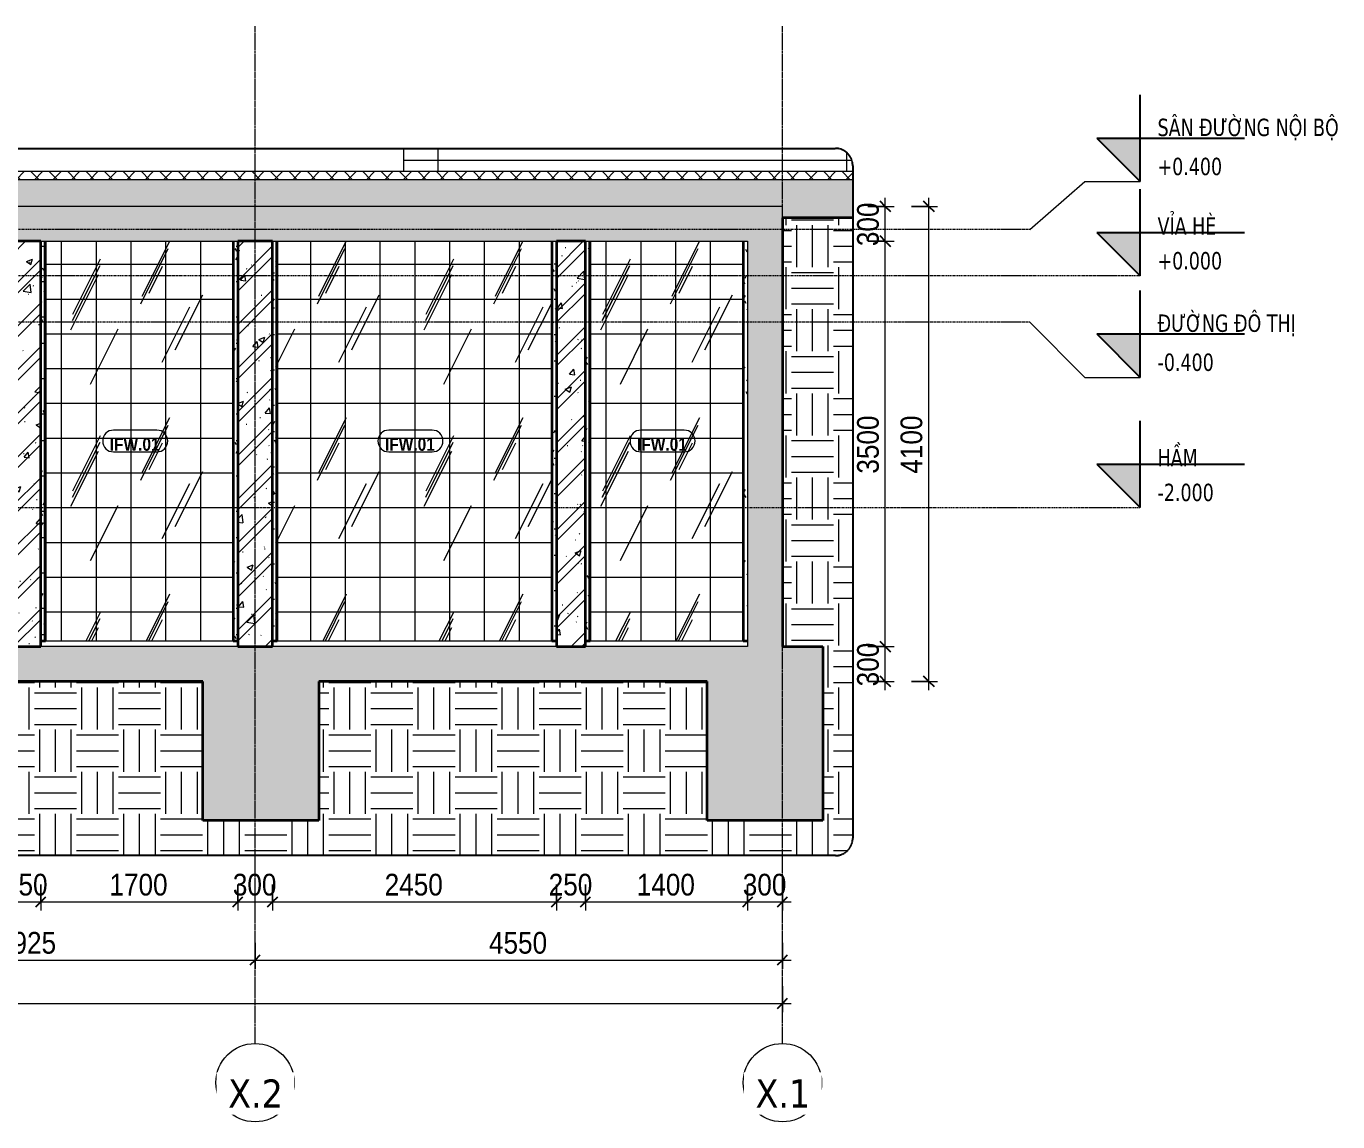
# Model space of a CAD drawing. Header units: millimetres. Extents: x 83532 to 228915, y -7302 to 22802.
# Drawn here: x 142805 to 154122, y -7302 to 2155 of the extents above; entities that cross this region are included whole.
import ezdxf

# ---------------------------------------------------------------- set-up
doc = ezdxf.new("R2010")
doc.units = ezdxf.units.MM
for name, pattern in [('Centre', [31.75, 6.35, -4.7625, 15.875, -4.7625]), ('Grid Line', [22.225, 12.7, -3.175, 3.175, -3.175]), ('Hidden', [7.14375, 4.7625, -2.38125])]:
    doc.linetypes.add(name, pattern=pattern)
for name, color, linetype, lineweight in [('A-ANNO-DIMS', 211, 'Continuous', 9), ('A-ANNO-DIMS-75', 211, 'Continuous', 9), ('A-DETL-GENF', 92, 'Continuous', 18), ('A-DETL-GENF-1', 9, 'Continuous', 18), ('A-DETL-GENF-3', 92, 'Hidden', 25), ('A-DETL-MEDM', 33, 'Continuous', 35), ('A-DETL-THIN', 151, 'Continuous', 18), ('A-FLOR', 192, 'Continuous', 18), ('A-FLOR-FNSH-2', 7, 'Continuous', 18), ('A-FLOR-LEVL', 51, 'Continuous', 9), ('A-FLOR-LEVL-1', 51, 'Continuous', 25), ('A-FLOR-LEVL-2', 51, 'Centre', 9), ('A-FLOR-MCUT', 51, 'Continuous', 18), ('A-FLOR-PATT-1', 8, 'Continuous', 18), ('A-WALL', 113, 'Continuous', 18), ('A-WALL-1', 250, 'Continuous', 35), ('A-WALL-IDEN', 211, 'Continuous', 9), ('A-WALL-PATT-1', 111, 'Continuous', 18), ('A-WALL-PATT-2', 254, 'Continuous', 18), ('I-WALL', 2, 'Continuous', 18), ('S-COLS', 52, 'Continuous', 18), ('S-GRID-1', 1, 'Grid Line', 9), ('S-GRID-IDEN', 1, 'Continuous', 9)]:
    doc.layers.add(name, color=color, linetype=linetype, lineweight=lineweight)
doc.styles.add('Arial_B', font='arialbd.ttf', dxfattribs={"width": 0.85, "height": 112.5})
doc.styles.add('Tahoma_B', font='tahomabd.ttf', dxfattribs={"height": 243.75})
doc.styles.add('Tahoma_B_1', font='tahomabd.ttf', dxfattribs={"width": 0.85, "height": 150})
doc.styles.add('UTM Avo', font='', dxfattribs={"width": 0.9, "height": 187.5})
doc.styles.get('UTM Avo').set_extended_font_data('UTM Avo')
doc.dimstyles.new('1_Dim_chi_tiet_2_5', dxfattribs={"dimscale": 304.8, "dimtxt": 187.368928, "dimasz": 0.295276, "dimexe": 0.246063, "dimexo": 0.0625, "dimgap": 0.024606, "dimtad": 1, "dimdec": 0, "dimrnd": 5, "dimzin": 0, "dimdsep": 46, "dimtxsty": 'UTM Avo', "dimblk1": 'OBLIQUE', "dimblk2": 'OBLIQUE', "dimsah": 1, "dimcen": 0.09, "dimdle": 0.246063, "dimazin": 0, "dimtfac": 1, "dimtdec": 4, "dimtix": 1, "dimtmove": 0, "dimatfit": 3, "dimfxl": 0.492126, "dimfxlon": 1, "dimtvp": 1, "dimtolj": 1, "dimtzin": 0, "dimarcsym": 2})
pattern_1 = [(0, (138520.85, 15725), (304.8, 76.2), [25.146, -203.454, 25.146, -203.454, -1219.2]), (0, (138520.85, 15725), (304.8, 76.2), [-457.2, 25.146, -432.054, 25.146, -203.454, -533.4]), (0, (138520.85, 15725), (304.8, 76.2), [-1143, 25.146, -127.254, 25.146, -355.854]), (120, (138635.15, 15763.1), (-218.39114, 225.86454), [25.146, -203.454, 25.146, -203.454, -1219.2]), (120, (138635.15, 15763.1), (-218.39114, 225.86454), [-457.2, 25.146, -432.054, 25.146, -203.454, -533.4]), (120, (138635.15, 15763.1), (-218.39114, 225.86454), [-1143, 25.146, -127.254, 25.146, -355.854]), (240, (138673.25, 15915.5), (-86.40886, -302.06454), [25.146, -203.454, 25.146, -203.454, -1219.2]), (240, (138673.25, 15915.5), (-86.40886, -302.06454), [-457.2, 25.146, -432.054, 25.146, -203.454, -533.4]), (240, (138673.25, 15915.5), (-86.40886, -302.06454), [-1143, 25.146, -127.254, 25.146, -355.854])]
pattern_2 = [(63.435, (140311.1, 15829.33), (-0.001, 1524), [532.46, -2875.3]), (63.435, (138787.1, 15829.33), (-0.001, 1524), [532.46, -2875.3]), (63.435, (141040.66, 16123.8), (-0.001, 1524), [532.46, -2875.3]), (63.435, (139516.66, 16123.8), (-0.001, 1524), [532.46, -2875.3]), (63.435, (140930.24, 16019.83), (-0.001, 1524), [532.46, -2875.3]), (63.435, (139406.24, 16019.83), (-0.001, 1524), [532.46, -2875.3]), (63.435, (140817.7, 16615.1), (-0.001, 1524), [258.8, -3148.965]), (63.435, (139293.7, 16615.1), (-0.001, 1524.001), [258.8, -3148.965]), (63.435, (140744.1, 16522.95), (-0.001, 1524), [532.46, -2875.3]), (63.435, (139220.1, 16522.95), (-0.001, 1524.001), [532.46, -2875.3]), (63.435, (140757.06, 16589.1), (-0.001, 1524), [532.46, -2875.3]), (63.435, (139233.06, 16589.1), (-0.001, 1524.001), [532.46, -2875.3]), (63.435, (140142.2, 16298.94), (-0.001, 1524), [532.46, -2875.3]), (63.435, (138618.2, 16298.94), (-0.001, 1524.001), [532.46, -2875.3]), (63.435, (140155.2, 16376.9), (-0.001, 1524), [532.46, -2875.3]), (63.435, (138631.2, 16376.9), (-0.001, 1524.001), [532.46, -2875.3]), (63.435, (140158.7, 16433.1), (-0.001, 1524), [532.46, -2875.3]), (63.435, (138634.7, 16433.1), (-0.001, 1524.001), [532.46, -2875.3])]
pattern_3 = [(50, (138520.85, 15725), (546.553, -47.817), [57.15, -628.65]), (355, (138520.85, 15725), (-105.728, 573.17), [45.72, -502.92]), (100.451, (138566.4, 15721), (440.828, 525.35), [48.57, -534.27]), (46.184, (138520.85, 15877.4), (813.237, -126.128), [85.725, -942.975]), (96.636, (138588.6, 15866.9), (712.207, 742.283), [72.855, -801.405]), (351.184, (138520.85, 15877.4), (712.215, 742.276), [68.58, -754.38]), (21, (138597.05, 15839.3), (454.843, -306.796), [57.15, -628.65]), (326, (138597.05, 15839.3), (185.406, 552.564), [45.72, -502.92]), (71.451, (138634.95, 15813.73), (640.251, 245.764), [48.57, -534.27]), (37.5, (138520.85, 15725), (9.2664, 253.665), [5.029, -491.795, 5.029, -505.511, -504.825]), (37.5, (138520.85, 15725), (9.2664, 253.665), [-1007.364, 5.029, -499.796]), (7.5, (138520.85, 15725), (200.4594, 300.5414), [5.029, -286.055, 5.029, -480.365, -192.405]), (7.5, (138520.85, 15725), (200.4594, 300.5414), [-776.478, 5.029, -187.376]), (327.5, (138350.92, 15725), (406.7728, -17.1864), [5.029, -185.471, 5.029, -589.331, -788.67]), (327.5, (138350.92, 15725), (406.7728, -17.1864), [-784.86, 5.029, -783.641]), (317.5, (138274.72, 15725), (444.388, 76.2803), [5.029, -242.621, 5.029, -389.687, -560.07]), (317.5, (138274.72, 15725), (444.388, 76.2803), [-642.366, 5.029, -555.041]), (45, (138520.85, 15725), (-188.5854, 188.5854), []), (45, (138520.85, 16010.75), (-188.5854, 188.5854), [])]

# ---------------------------------------------------------------- blocks, each defined once
blk = doc.blocks.new('BORDER VIEW - BORDER VIEW-3424455-TKCS_BỂ XLNT - MẶT CẮT 1')
at = {"layer": 'A-DETL-GENF-3'}
for p, q in [((-101583, 1101), (-85726, 1101)), ((-101733, -4854), (-101733, 951)), ((-85576, 951), (-85576, -4854)), ((-85726, -5004), (-101583, -5004))]:
    blk.add_line(p, q, dxfattribs=at)
for centre, start, end in [((-101583, 951), 90, 180), ((-85726, 951), 0, 90), ((-101583, -4854), 180, 270), ((-85726, -4854), 270, 0)]:
    blk.add_arc(centre, 150, start, end, dxfattribs=at)
blk = doc.blocks.new('Level - CAO ĐỘ LEVEL-350587-TKCS_BỂ XLNT - MẶT CẮT 1')
at = {"layer": 'A-FLOR-LEVL'}
blk.add_hatch(color=256, dxfattribs=at).paths.add_polyline_path([(-83096, 1189), (-83096, 814), (-83471, 1189)])
at = {"layer": 'A-FLOR-LEVL-1'}
for p, q in [((-83096, 814), (-83096, 1564)), ((-83471, 1189), (-83096, 814)), ((-83471, 1189), (-82196, 1189))]:
    blk.add_line(p, q, dxfattribs=at)
blk = doc.blocks.new('Grid - M_Grid Head - Circle-353313-TKCS_BỂ XLNT - MẶT CẮT 1')
at = {"layer": 'S-GRID-IDEN'}
blk.add_circle((-86183, -6964), 338, dxfattribs=at)
blk = doc.blocks.new('DIMBLOCK67-TKCS_BỂ XLNT - MẶT CẮT 1')
at = {"layer": 'A-ANNO-DIMS-75'}
for p, q in [((142680, -5254), (142680, -5479)), ((142680, -5404), (142680, -5254)), ((142930, -5254), (142930, -5479)), ((142930, -5404), (142930, -5254)), ((142680, -5404), (142930, -5404))]:
    blk.add_line(p, q, dxfattribs=at)
at = {"layer": 'A-ANNO-DIMS-75', "lineweight": 25}
for p, q in [((142680, -5404), (142635, -5449)), ((142680, -5404), (142725, -5359)), ((142930, -5404), (142885, -5449)), ((142930, -5404), (142975, -5359))]:
    blk.add_line(p, q, dxfattribs=at)
at = {"layer": 'A-ANNO-DIMS-75', "color": 0, "insert": (142613, -5161), "char_height": 187.5, "width": 462.18, "attachment_point": 1, "line_spacing_factor": 1.110334, "style": 'UTM Avo'}
blk.add_mtext('250', dxfattribs=at)
blk = doc.blocks.new('_Oblique')
at = {"color": 0, "linetype": 'ByBlock', "lineweight": -2}
blk.add_line((-0.5, -0.5), (0.5, 0.5), dxfattribs=at)
blk = doc.blocks.new('DIMBLOCK68-TKCS_BỂ XLNT - MẶT CẮT 1')
at = {"layer": 'A-ANNO-DIMS-75'}
for p, q in [((142930, -5254), (142930, -5479)), ((142930, -5404), (142930, -5254)), ((144630, -5254), (144630, -5479)), ((144630, -5404), (144630, -5254)), ((142930, -5404), (144630, -5404))]:
    blk.add_line(p, q, dxfattribs=at)
at = {"layer": 'A-ANNO-DIMS-75', "lineweight": 25}
for p, q in [((142930, -5404), (142885, -5449)), ((142930, -5404), (142975, -5359)), ((144630, -5404), (144585, -5449)), ((144630, -5404), (144675, -5359))]:
    blk.add_line(p, q, dxfattribs=at)
at = {"layer": 'A-ANNO-DIMS-75', "color": 0, "insert": (143523, -5161), "char_height": 187.5, "width": 616.24, "attachment_point": 1, "line_spacing_factor": 1.110334, "style": 'UTM Avo'}
blk.add_mtext('1700', dxfattribs=at)
blk = doc.blocks.new('DIMBLOCK69-TKCS_BỂ XLNT - MẶT CẮT 1')
at = {"layer": 'A-ANNO-DIMS-75'}
for p, q in [((144630, -5254), (144630, -5479)), ((144630, -5404), (144630, -5254)), ((144930, -5254), (144930, -5479)), ((144930, -5404), (144930, -5254)), ((144630, -5404), (144930, -5404))]:
    blk.add_line(p, q, dxfattribs=at)
at = {"layer": 'A-ANNO-DIMS-75', "lineweight": 25}
for p, q in [((144630, -5404), (144585, -5449)), ((144630, -5404), (144675, -5359)), ((144930, -5404), (144885, -5449)), ((144930, -5404), (144975, -5359))]:
    blk.add_line(p, q, dxfattribs=at)
at = {"layer": 'A-ANNO-DIMS-75', "color": 0, "insert": (144588, -5161), "char_height": 187.5, "width": 462.18, "attachment_point": 1, "line_spacing_factor": 1.110334, "style": 'UTM Avo'}
blk.add_mtext('300', dxfattribs=at)
blk = doc.blocks.new('DIMBLOCK70-TKCS_BỂ XLNT - MẶT CẮT 1')
at = {"layer": 'A-ANNO-DIMS-75'}
for p, q in [((144930, -5254), (144930, -5479)), ((144930, -5404), (144930, -5254)), ((147380, -5254), (147380, -5479)), ((147380, -5404), (147380, -5254)), ((144930, -5404), (147380, -5404))]:
    blk.add_line(p, q, dxfattribs=at)
at = {"layer": 'A-ANNO-DIMS-75', "lineweight": 25}
for p, q in [((144930, -5404), (144885, -5449)), ((144930, -5404), (144975, -5359)), ((147380, -5404), (147335, -5449)), ((147380, -5404), (147425, -5359))]:
    blk.add_line(p, q, dxfattribs=at)
at = {"layer": 'A-ANNO-DIMS-75', "color": 0, "insert": (145898, -5161), "char_height": 187.5, "width": 616.24, "attachment_point": 1, "line_spacing_factor": 1.110334, "style": 'UTM Avo'}
blk.add_mtext('2450', dxfattribs=at)
blk = doc.blocks.new('DIMBLOCK71-TKCS_BỂ XLNT - MẶT CẮT 1')
at = {"layer": 'A-ANNO-DIMS-75'}
for p, q in [((147380, -5254), (147380, -5479)), ((147380, -5404), (147380, -5254)), ((147630, -5254), (147630, -5479)), ((147630, -5404), (147630, -5254)), ((147380, -5404), (147630, -5404))]:
    blk.add_line(p, q, dxfattribs=at)
at = {"layer": 'A-ANNO-DIMS-75', "lineweight": 25}
for p, q in [((147380, -5404), (147335, -5449)), ((147380, -5404), (147425, -5359)), ((147630, -5404), (147585, -5449)), ((147630, -5404), (147675, -5359))]:
    blk.add_line(p, q, dxfattribs=at)
at = {"layer": 'A-ANNO-DIMS-75', "color": 0, "insert": (147313, -5161), "char_height": 187.5, "width": 462.18, "attachment_point": 1, "line_spacing_factor": 1.110334, "style": 'UTM Avo'}
blk.add_mtext('250', dxfattribs=at)
blk = doc.blocks.new('DIMBLOCK72-TKCS_BỂ XLNT - MẶT CẮT 1')
at = {"layer": 'A-ANNO-DIMS-75'}
for p, q in [((147630, -5254), (147630, -5479)), ((147630, -5404), (147630, -5254)), ((149030, -5254), (149030, -5479)), ((149030, -5404), (149030, -5254)), ((147630, -5404), (149030, -5404))]:
    blk.add_line(p, q, dxfattribs=at)
at = {"layer": 'A-ANNO-DIMS-75', "lineweight": 25}
for p, q in [((147630, -5404), (147585, -5449)), ((147630, -5404), (147675, -5359)), ((149030, -5404), (148985, -5449)), ((149030, -5404), (149075, -5359))]:
    blk.add_line(p, q, dxfattribs=at)
at = {"layer": 'A-ANNO-DIMS-75', "color": 0, "insert": (148073, -5161), "char_height": 187.5, "width": 616.24, "attachment_point": 1, "line_spacing_factor": 1.110334, "style": 'UTM Avo'}
blk.add_mtext('1400', dxfattribs=at)
blk = doc.blocks.new('DIMBLOCK73-TKCS_BỂ XLNT - MẶT CẮT 1')
at = {"layer": 'A-ANNO-DIMS-75'}
for p, q in [((149030, -5254), (149030, -5479)), ((149030, -5404), (149030, -5254)), ((149330, -5254), (149330, -5479)), ((149330, -5404), (149330, -5254)), ((149030, -5404), (149405, -5404))]:
    blk.add_line(p, q, dxfattribs=at)
at = {"layer": 'A-ANNO-DIMS-75', "lineweight": 25}
for p, q in [((149030, -5404), (148985, -5449)), ((149030, -5404), (149075, -5359)), ((149330, -5404), (149285, -5449)), ((149330, -5404), (149375, -5359))]:
    blk.add_line(p, q, dxfattribs=at)
at = {"layer": 'A-ANNO-DIMS-75', "color": 0, "insert": (148988, -5161), "char_height": 187.5, "width": 462.18, "attachment_point": 1, "line_spacing_factor": 1.110334, "style": 'UTM Avo'}
blk.add_mtext('300', dxfattribs=at)
blk = doc.blocks.new('DIMBLOCK74-TKCS_BỂ XLNT - MẶT CẮT 1')
at = {"layer": 'A-ANNO-DIMS-75'}
for p, q in [((134180, -6131), (134180, -6356)), ((134180, -6281), (134180, -6131)), ((149330, -6131), (149330, -6356)), ((149330, -6281), (149330, -6131)), ((134105, -6281), (149405, -6281))]:
    blk.add_line(p, q, dxfattribs=at)
at = {"layer": 'A-ANNO-DIMS-75', "lineweight": 25}
for p, q in [((134180, -6281), (134135, -6326)), ((134180, -6281), (134225, -6236)), ((149330, -6281), (149285, -6326)), ((149330, -6281), (149375, -6236))]:
    blk.add_line(p, q, dxfattribs=at)
at = {"layer": 'A-ANNO-DIMS-75', "color": 0, "insert": (141434, -6038), "char_height": 187.5, "width": 770.29, "attachment_point": 1, "line_spacing_factor": 1.110334, "style": 'UTM Avo'}
blk.add_mtext('15150', dxfattribs=at)
blk = doc.blocks.new('DIMBLOCK75-TKCS_BỂ XLNT - MẶT CẮT 1')
at = {"layer": 'A-ANNO-DIMS-75', "lineweight": 25}
for p, q in [((150218, -3200), (150173, -3155)), ((150218, -3200), (150263, -3245)), ((150218, -3500), (150173, -3455)), ((150218, -3500), (150263, -3545))]:
    blk.add_line(p, q, dxfattribs=at)
at = {"layer": 'A-ANNO-DIMS-75'}
for p, q in [((150068, -3200), (150293, -3200)), ((150218, -3200), (150068, -3200)), ((150218, -3575), (150218, -3200)), ((150068, -3500), (150293, -3500)), ((150218, -3500), (150068, -3500))]:
    blk.add_line(p, q, dxfattribs=at)
at = {"layer": 'A-ANNO-DIMS-75', "color": 0, "insert": (149974, -3543), "char_height": 187.5, "width": 462.18, "attachment_point": 1, "rotation": 90, "line_spacing_factor": 1.110334, "style": 'UTM Avo'}
blk.add_mtext('300', dxfattribs=at)
blk = doc.blocks.new('DIMBLOCK76-TKCS_BỂ XLNT - MẶT CẮT 1')
at = {"layer": 'A-ANNO-DIMS-75', "lineweight": 25}
for p, q in [((150218, 300), (150173, 345)), ((150218, 300), (150263, 255)), ((150218, -3200), (150173, -3155)), ((150218, -3200), (150263, -3245))]:
    blk.add_line(p, q, dxfattribs=at)
at = {"layer": 'A-ANNO-DIMS-75'}
for p, q in [((150068, 300), (150293, 300)), ((150218, 300), (150068, 300)), ((150218, -3200), (150218, 300)), ((150068, -3200), (150293, -3200)), ((150218, -3200), (150068, -3200))]:
    blk.add_line(p, q, dxfattribs=at)
at = {"layer": 'A-ANNO-DIMS-75', "color": 0, "insert": (149974, -1707), "char_height": 187.5, "width": 616.24, "attachment_point": 1, "rotation": 90, "line_spacing_factor": 1.110334, "style": 'UTM Avo'}
blk.add_mtext('3500', dxfattribs=at)
blk = doc.blocks.new('DIMBLOCK77-TKCS_BỂ XLNT - MẶT CẮT 1')
at = {"layer": 'A-ANNO-DIMS-75'}
for p, q in [((150068, 600), (150293, 600)), ((150218, 600), (150068, 600)), ((150218, 300), (150218, 675)), ((150068, 300), (150293, 300)), ((150218, 300), (150068, 300))]:
    blk.add_line(p, q, dxfattribs=at)
at = {"layer": 'A-ANNO-DIMS-75', "lineweight": 25}
for p, q in [((150218, 600), (150173, 645)), ((150218, 600), (150263, 555)), ((150218, 300), (150173, 345)), ((150218, 300), (150263, 255))]:
    blk.add_line(p, q, dxfattribs=at)
at = {"layer": 'A-ANNO-DIMS-75', "color": 0, "insert": (149974, 257), "char_height": 187.5, "width": 462.18, "attachment_point": 1, "rotation": 90, "line_spacing_factor": 1.110334, "style": 'UTM Avo'}
blk.add_mtext('300', dxfattribs=at)
blk = doc.blocks.new('DIMBLOCK78-TKCS_BỂ XLNT - MẶT CẮT 1')
at = {"layer": 'A-ANNO-DIMS-75'}
for p, q in [((150443, 600), (150668, 600)), ((150593, 600), (150443, 600)), ((150593, -3575), (150593, 675)), ((150443, -3500), (150668, -3500)), ((150593, -3500), (150443, -3500))]:
    blk.add_line(p, q, dxfattribs=at)
at = {"layer": 'A-ANNO-DIMS-75', "lineweight": 25}
for p, q in [((150593, 600), (150548, 645)), ((150593, 600), (150638, 555)), ((150593, -3500), (150548, -3455)), ((150593, -3500), (150638, -3545))]:
    blk.add_line(p, q, dxfattribs=at)
at = {"layer": 'A-ANNO-DIMS-75', "color": 0, "insert": (150349, -1707), "char_height": 187.5, "width": 616.24, "attachment_point": 1, "rotation": 90, "line_spacing_factor": 1.110334, "style": 'UTM Avo'}
blk.add_mtext('4100', dxfattribs=at)
blk = doc.blocks.new('CTL_WALL TAG NO MARK - 10-2062273-TKCS_BỂ XLNT - MẶT CẮT 1')
at = {"layer": 'A-WALL-IDEN'}
for p, q in [((-99360.298662, -1331.25), (-99734.126787, -1331.25)), ((-99734.126787, -1518.75), (-99360.298662, -1518.75))]:
    blk.add_line(p, q, dxfattribs=at)
for centre, start, end in [((-99734.126787, -1425), 90, 270), ((-99360.298662, -1425), 270, 90)]:
    blk.add_arc(centre, 93.75, start, end, dxfattribs=at)
blk = doc.blocks.new('DIMBLOCK82-TKCS_BỂ XLNT - MẶT CẮT 1')
at = {"layer": 'A-ANNO-DIMS-75'}
for p, q in [((140855, -5756), (140855, -5981)), ((140855, -5906), (140855, -5756)), ((144780, -5756), (144780, -5981)), ((144780, -5906), (144780, -5756)), ((140855, -5906), (144780, -5906))]:
    blk.add_line(p, q, dxfattribs=at)
at = {"layer": 'A-ANNO-DIMS-75', "lineweight": 25}
for p, q in [((140855, -5906), (140900, -5861)), ((144780, -5906), (144825, -5861)), ((140855, -5906), (140810, -5951)), ((144780, -5906), (144735, -5951))]:
    blk.add_line(p, q, dxfattribs=at)
at = {"layer": 'A-ANNO-DIMS-75', "color": 0, "insert": (142561, -5663), "char_height": 187.5, "width": 616.24, "attachment_point": 1, "line_spacing_factor": 1.110334, "style": 'UTM Avo'}
blk.add_mtext('3925', dxfattribs=at)
blk = doc.blocks.new('DIMBLOCK83-TKCS_BỂ XLNT - MẶT CẮT 1')
at = {"layer": 'A-ANNO-DIMS-75'}
for p, q in [((144780, -5756), (144780, -5981)), ((144780, -5906), (144780, -5756)), ((149330, -5756), (149330, -5981)), ((149330, -5906), (149330, -5756)), ((144780, -5906), (149405, -5906))]:
    blk.add_line(p, q, dxfattribs=at)
at = {"layer": 'A-ANNO-DIMS-75', "lineweight": 25}
for p, q in [((144780, -5906), (144825, -5861)), ((149330, -5906), (149375, -5861)), ((144780, -5906), (144735, -5951)), ((149330, -5906), (149285, -5951))]:
    blk.add_line(p, q, dxfattribs=at)
at = {"layer": 'A-ANNO-DIMS-75', "color": 0, "insert": (146798, -5663), "char_height": 187.5, "width": 616.24, "attachment_point": 1, "line_spacing_factor": 1.110334, "style": 'UTM Avo'}
blk.add_mtext('4550', dxfattribs=at)

msp = doc.modelspace()

# ---------------------------------------------------------------- hatches: boundary and pattern name
at = {"layer": 'A-DETL-GENF-1'}
h = msp.add_hatch(dxfattribs=at)
h.set_pattern_fill('FP_15', color=256, style=0, pattern_type=2)
h.set_pattern_definition(pattern_3)
h.paths.add_polyline_path([(134880.2, -4700), (134880.2, -3500), (137155.2, -3500), (137155.2, -4700), (138155.2, -4700), (138155.2, -3500), (140405.2, -3500), (140405.2, -4700), (141405.2, -4700), (141405.2, -3500), (144330.2, -3500), (144330.2, -4700), (145330.2, -4700), (145330.2, -3500), (148680.2, -3500), (148680.2, -4700), (149680.2, -4700), (149680.2, -3200), (149330.2, -3200), (149330.2, 600), (134230.2, 600), (134230.2, -3200), (133880.2, -3200), (133880.2, -4700), (134830.2, -4700)])
h.paths.add_polyline_path([(149030.2, -3200), (134530.2, -3200), (134530.2, 300), (149030.2, 300), (149030.2, -1914.3)])
h = msp.add_hatch(dxfattribs=at)
h.set_pattern_fill('FP_16', color=256, style=0, pattern_type=2)
h.set_pattern_definition([(0, (138520.85, 15725), (362.902, 362.902), [362.902, -362.902]), (0, (138520.85, 15861.1), (362.902, 362.902), [362.902, -362.902]), (0, (138520.85, 15997.18), (362.902, 362.902), [362.902, -362.902]), (90, (138566.2, 16042.54), (-362.902, 362.903), [362.903, -362.903]), (90, (138702.3, 16042.54), (-362.902, 362.903), [362.903, -362.903]), (90, (138838.4, 16042.54), (-362.902, 362.903), [362.903, -362.903])])
h.paths.add_polyline_path([(140854.7, -5004.1), (149787, -5004.1), (149825.8, -4999), (149862, -4984), (149893, -4960.2), (149916.9, -4929.1), (149931.8, -4893), (149937, -4854.1), (149937, 500), (149330.2, 500), (149330.2, -3200), (149680.2, -3200), (149680.2, -4700), (148680.2, -4700), (148680.2, -3500), (145330.2, -3500), (145330.2, -4700), (144330.2, -4700), (144330.2, -3500), (141405.2, -3500), (141405.2, -4700), (140405.2, -4700), (140405.2, -3500), (138155.2, -3500), (138155.2, -4700), (137155.2, -4700), (137155.2, -3500), (134880.2, -3500), (134880.2, -4700), (133880.2, -4700), (133880.2, -3200), (134230.2, -3200), (134230.2, 500), (133780.2, 500), (133780.2, -4854.1), (133785.3, -4893), (133800.3, -4929.1), (133824.2, -4960.2), (133855.2, -4984), (133891.4, -4999), (133930.2, -5004.1), (140799.6, -5004.1)])
h = msp.add_hatch(dxfattribs=at)
h.set_pattern_fill('FP_15', color=256, style=0, pattern_type=2)
h.set_pattern_definition(pattern_3)
h.paths.add_polyline_path([(144930.2, -3200), (144930.2, 300), (144630.2, 300), (144630.2, -3200)])
h.paths.add_polyline_path([(137730.2, -3200), (137730.2, 300), (137480.2, 300), (137480.2, -3200)])
h.paths.add_polyline_path([(140980.2, -3200), (140980.2, 300), (140730.2, 300), (140730.2, -3200)])
h.paths.add_polyline_path([(147630.2, -3200), (147630.2, 300), (147380.2, 300), (147380.2, -3200)])
h.paths.add_polyline_path([(142930.2, -3200), (142930.2, 300), (142680.2, 300), (142680.2, -3200)])
at = {"layer": 'A-FLOR-PATT-1'}
h = msp.add_hatch(dxfattribs=at)
h.set_pattern_fill('FP_7', color=256, style=0, pattern_type=2)
h.set_pattern_definition([(45, (138520.85, 15725), (-79.5495, 79.5495), []), (135, (138520.85, 15725), (-79.5495, -79.5495), [])])
h.paths.add_polyline_path([(133780.2, 830), (149937, 830), (149937, 900), (133780.2, 900)])
h = msp.add_hatch(dxfattribs=at)
h.set_pattern_fill('FP_5', color=256, style=0, pattern_type=2)
h.set_pattern_definition(pattern_1)
h.paths.add_polyline_path([(149680.2, 500), (149937, 500), (149937, 830), (133780.2, 830), (133780.2, 500), (134230.2, 500), (134230.2, 600), (149330.2, 600), (149330.2, 500)])
h = msp.add_hatch(dxfattribs=at)
h.set_pattern_fill('FP_6', color=256, style=0, pattern_type=2)
h.set_pattern_definition([(50, (138520.85, 15725), (136.6383, -11.95415), [14.287, -157.162]), (355, (138520.85, 15725), (-26.4318, 143.293), [11.43, -125.73]), (100.451, (138532.24, 15724), (110.2073, 131.33785), [12.143, -133.568]), (46.184, (138520.85, 15763.1), (203.3093, -31.5316), [21.431, -235.744]), (96.636, (138537.8, 15760.47), (178.052, 185.5712), [18.214, -200.351]), (351.184, (138520.85, 15763.1), (178.0542, 185.5685), [17.145, -188.595]), (21, (138539.9, 15753.58), (113.7111, -76.6989), [14.287, -157.162]), (326, (138539.9, 15753.58), (46.352, 138.1412), [11.43, -125.73]), (71.451, (138549.37, 15747.18), (160.06335, 61.4411), [12.143, -133.568]), (37.5, (138520.85, 15725), (2.31655, 63.41591), [2.515, -121.691, 2.515, -125.12, -126.206]), (37.5, (138520.85, 15725), (2.31655, 63.41591), [-251.841, 2.515, -123.692]), (7.5, (138520.85, 15725), (50.11464, 75.13506), [2.515, -70.256, 2.515, -118.834, -48.101]), (7.5, (138520.85, 15725), (50.11464, 75.13506), [-194.119, 2.515, -45.587]), (327.5, (138478.37, 15725), (101.69342, -4.29674), [2.515, -45.11, 2.515, -146.075, -197.167]), (327.5, (138478.37, 15725), (101.69342, -4.29674), [-196.215, 2.515, -194.653]), (317.5, (138459.32, 15725), (111.0972, 19.0699), [2.515, -59.398, 2.515, -96.164, -140.017]), (317.5, (138459.32, 15725), (111.0972, 19.0699), [-160.591, 2.515, -137.503])])
h.paths.add_polyline_path([(149680.2, 500), (149937, 500), (149937, 830), (133780.2, 830), (133780.2, 500), (134230.2, 500), (134230.2, 600), (149330.2, 600), (149330.2, 500)])
at = {"layer": 'A-WALL-PATT-1'}
h = msp.add_hatch(dxfattribs=at)
h.set_pattern_fill('FP_5', color=256, style=0, pattern_type=2)
h.set_pattern_definition(pattern_1)
h.paths.add_polyline_path([(142930.2, -3150), (142960.2, -3150), (142960.2, 300), (142930.2, 300), (142930.2, -1753.4)])
h = msp.add_hatch(dxfattribs=at)
h.set_pattern_fill('FP_5', color=256, style=0, pattern_type=2)
h.set_pattern_definition(pattern_1)
h.paths.add_polyline_path([(144605.9, -3150), (144630.2, -3150), (144630.2, 300), (144600.2, 300), (144600.2, -3150)])
h = msp.add_hatch(dxfattribs=at)
h.set_pattern_fill('FP_5', color=256, style=0, pattern_type=2)
h.set_pattern_definition(pattern_1)
h.paths.add_polyline_path([(144960.2, -3150), (144960.2, 300), (144930.2, 300), (144930.2, -3150)])
h = msp.add_hatch(dxfattribs=at)
h.set_pattern_fill('FP_8', color=256, style=0, pattern_type=2)
h.set_pattern_definition(pattern_2)
h.paths.add_polyline_path([(144970.2, -3150), (144970.2, 300), (144960.2, 300), (144960.2, -3150)])
h = msp.add_hatch(dxfattribs=at)
h.set_pattern_fill('FP_8', color=256, style=0, pattern_type=2)
h.set_pattern_definition(pattern_2)
h.paths.add_polyline_path([(147350.2, -3150), (147350.2, 300), (147340.2, 300), (147340.2, -3150)])
h = msp.add_hatch(dxfattribs=at)
h.set_pattern_fill('FP_5', color=256, style=0, pattern_type=2)
h.set_pattern_definition(pattern_1)
h.paths.add_polyline_path([(147380.2, -3150), (147380.2, 300), (147350.2, 300), (147350.2, -3150)])
h = msp.add_hatch(dxfattribs=at)
h.set_pattern_fill('FP_5', color=256, style=0, pattern_type=2)
h.set_pattern_definition(pattern_1)
h.paths.add_polyline_path([(147630.2, -3150), (147660.2, -3150), (147660.2, 300), (147630.2, 300), (147630.2, -2004.9)])
h = msp.add_hatch(dxfattribs=at)
h.set_pattern_fill('FP_5', color=256, style=0, pattern_type=2)
h.set_pattern_definition(pattern_1)
h.paths.add_polyline_path([(149000.2, -3150), (149030.2, -3150), (149030.2, 300), (149000.2, 300), (149000.2, -1753.4)])
at = {"layer": 'A-WALL-PATT-2'}
h = msp.add_hatch(dxfattribs=at)
h.set_pattern_fill('FP_8', color=256, style=0, pattern_type=2)
h.set_pattern_definition(pattern_2)
h.paths.add_polyline_path([(143748.5, -3150), (144590.2, -3150), (144590.2, 300), (142970.2, 300), (142970.2, -3150)])
h = msp.add_hatch(dxfattribs=at)
h.set_pattern_fill('FP_12', color=256, style=0, pattern_type=2)
h.set_pattern_definition([(0, (144610.23, -2000), (0, 300), []), (90, (144610.23, -2000), (-300, 2e-14), [])])
h.paths.add_polyline_path([(143748.5, -3150), (144590.2, -3150), (144590.2, 300), (142970.2, 300), (142970.2, -3150)])
h = msp.add_hatch(dxfattribs=at)
h.set_pattern_fill('FP_8', color=256, style=0, pattern_type=2)
h.set_pattern_definition(pattern_2)
h.paths.add_polyline_path([(147340.2, -3150), (147340.2, 300), (144970.2, 300), (144970.2, -3150), (145851.4, -3150)])
h = msp.add_hatch(dxfattribs=at)
h.set_pattern_fill('FP_9', color=256, style=0, pattern_type=2)
h.set_pattern_definition([(0, (147360.23, -2000), (0, 300), []), (90, (147360.23, -2000), (-300, 2e-14), [])])
h.paths.add_polyline_path([(147340.2, -3150), (147340.2, 300), (144970.2, 300), (144970.2, -3150), (145851.4, -3150)])
h = msp.add_hatch(dxfattribs=at)
h.set_pattern_fill('FP_8', color=256, style=0, pattern_type=2)
h.set_pattern_definition(pattern_2)
h.paths.add_polyline_path([(148971.7, -3150), (148990.2, -3150), (148990.2, 300), (147670.2, 300), (147670.2, -3150), (147954.3, -3150)])
h = msp.add_hatch(dxfattribs=at)
h.set_pattern_fill('FP_11', color=256, style=0, pattern_type=2)
h.set_pattern_definition([(0, (149010.23, -2000), (0, 300), []), (90, (149010.23, -2000), (-300, 2e-14), [])])
h.paths.add_polyline_path([(148971.7, -3150), (148990.2, -3150), (148990.2, 300), (147670.2, 300), (147670.2, -3150), (147954.3, -3150)])

# ---------------------------------------------------------------- linework, layer by layer
at = {"layer": 'A-DETL-MEDM'}
for p, q in [((149937, 500), (149330.2, 500)), ((149330.2, 500), (149330.2, -3200)), ((142930.2, 300), (142680.2, 300)), ((142930.2, -3200), (142930.2, 300)), ((144930.2, 300), (144630.2, 300)), ((144630.2, 300), (144630.2, -3200)), ((144930.2, -3200), (144930.2, 300)), ((147630.2, 300), (147380.2, 300)), ((147380.2, 300), (147380.2, -3200)), ((147630.2, -3200), (147630.2, 300)), ((142680.2, -3200), (142930.2, -3200)), ((144630.2, -3200), (144930.2, -3200)), ((147380.2, -3200), (147630.2, -3200)), ((149330.2, -3200), (149680.2, -3200)), ((149680.2, -3200), (149680.2, -4700)), ((144330.2, -3500), (141405.2, -3500)), ((144330.2, -4700), (144330.2, -3500)), ((148680.2, -3500), (145330.2, -3500)), ((145330.2, -3500), (145330.2, -4700)), ((148680.2, -4700), (148680.2, -3500)), ((145330.2, -4700), (144330.2, -4700)), ((149680.2, -4700), (148680.2, -4700))]:
    msp.add_line(p, q, dxfattribs=at)
at = {"layer": 'A-DETL-THIN'}
for p, q in [((149330.2, 600), (134230.2, 600)), ((149330.2, 500), (149330.2, 600)), ((142930.2, 300), (144630.2, 300)), ((144930.2, 300), (147380.2, 300)), ((147630.2, 300), (149030.2, 300)), ((149030.2, 300), (149030.2, -3200)), ((144630.2, -3200), (142930.2, -3200)), ((147380.2, -3200), (144930.2, -3200)), ((149030.2, -3200), (147630.2, -3200))]:
    msp.add_line(p, q, dxfattribs=at)
at = {"layer": 'A-FLOR'}
for q in [(146060.2, 900), (149927.8, 1000)]:
    msp.add_line((146060.2, 1000), q, dxfattribs=at)
at = {"layer": 'A-FLOR-FNSH-2'}
msp.add_line((149937, 900), (133780.2, 900), dxfattribs=at)
at = {"layer": 'A-FLOR-LEVL'}
for p, q in [((151464.3, 400), (151940.6, 813.8)), ((151940.6, 813.8), (152416.8, 813.8)), ((151464.3, -400), (151940.6, -876.2)), ((151940.6, -876.2), (152416.8, -876.2))]:
    msp.add_line(p, q, dxfattribs=at)
at = {"layer": 'A-FLOR-LEVL-2'}
for p, q in [((151464.3, 400), (132497.6, 400)), ((152416.8, 0), (132497.6, 0)), ((151464.3, -400), (132497.6, -400)), ((132497.6, -2000), (152416.8, -2000))]:
    msp.add_line(p, q, dxfattribs=at)
at = {"layer": 'A-FLOR-MCUT'}
msp.add_line((149937, 830), (133780.2, 830), dxfattribs=at)
at = {"layer": 'A-WALL'}
for p, q in [((142960.2, 300), (142960.2, -3150)), ((144600.2, -3150), (144600.2, 300)), ((144960.2, 300), (144960.2, -3150)), ((147350.2, -3150), (147350.2, 300)), ((147660.2, 300), (147660.2, -3150)), ((149000.2, -3150), (149000.2, 300))]:
    msp.add_line(p, q, dxfattribs=at)
at = {"layer": 'A-WALL-1'}
for p, q in [((142970.2, -3150), (142970.2, 300)), ((144590.2, 300), (144590.2, -3150)), ((144970.2, -3150), (144970.2, 300)), ((147340.2, 300), (147340.2, -3150)), ((147670.2, -3150), (147670.2, 300)), ((148990.2, 300), (148990.2, -3150)), ((142930.2, -3150), (142970.2, -3150)), ((144590.2, -3150), (144630.2, -3150)), ((144930.2, -3150), (144970.2, -3150)), ((147340.2, -3150), (147380.2, -3150)), ((147630.2, -3150), (147670.2, -3150)), ((148990.2, -3150), (149030.2, -3150))]:
    msp.add_line(p, q, dxfattribs=at)
at = {"layer": 'I-WALL'}
for p, q in [((142970.2, -3150), (144590.2, -3150)), ((144970.2, -3150), (147340.2, -3150)), ((147670.2, -3150), (148990.2, -3150))]:
    msp.add_line(p, q, dxfattribs=at)
at = {"layer": 'S-COLS'}
for p, q in [((146060.2, 1101.5), (146060.2, 900)), ((146360.2, 900), (146360.2, 1101.5)), ((149882, 1066), (149882, 900))]:
    msp.add_line(p, q, dxfattribs=at)
at = {"layer": 'S-GRID-1'}
for p, q in [((144780.2, 280.5), (144780.2, 2155.5)), ((149330.2, 280.5), (149330.2, 2155.5)), ((144780.2, -4751.7), (144780.2, 280.5)), ((149330.2, -4751.7), (149330.2, 280.5)), ((144780.2, -6626.7), (144780.2, -4751.7)), ((149330.2, -6626.7), (149330.2, -4751.7))]:
    msp.add_line(p, q, dxfattribs=at)

# ---------------------------------------------------------------- block references
at = {"layer": 'A-DETL-GENF'}
msp.add_blockref('BORDER VIEW - BORDER VIEW-3424455-TKCS_BỂ XLNT - MẶT CẮT 1', (235512.8, 0), dxfattribs=at)
at = {"layer": 'A-FLOR-LEVL-1'}
for p in [(235512.8, 0), (235512.8, -813.8), (235512.8, -1690), (235512.8, -2813.8)]:
    msp.add_blockref('Level - CAO ĐỘ LEVEL-350587-TKCS_BỂ XLNT - MẶT CẮT 1', p, dxfattribs=at)
at = {"layer": 'A-WALL-IDEN'}
for p in [(243292.8, 0), (245667.8, 0), (247842.8, 0)]:
    msp.add_blockref('CTL_WALL TAG NO MARK - 10-2062273-TKCS_BỂ XLNT - MẶT CẮT 1', p, dxfattribs=at)
at = {"layer": 'S-GRID-IDEN'}
for p in [(230962.8, 0), (235512.8, 0)]:
    msp.add_blockref('Grid - M_Grid Head - Circle-353313-TKCS_BỂ XLNT - MẶT CẮT 1', p, dxfattribs=at)

# ---------------------------------------------------------------- texts
at = {"layer": 'A-FLOR-LEVL', "char_height": 150, "line_spacing_factor": 0.996129, "style": 'Tahoma_B_1'}
for s, insert, width, attachment_point in [('\\pt765,1530,2295,3060,3825,4590,5355,6120,6885,7650,8415,9180,9945,10710,11475,12240,13005,13770,14535,15300,16065,16830,17595,18360,19125,19890,20655,21420,22185,22950,23715,24480;SÂN ĐƯỜNG NỘI BỘ', (152567.2, 1169.5), 1885.087, 7), ('\\pt318.75,637.5,956.25,1275,1593.75,1912.5,2231.25,2550,2868.75,3187.5,3506.25,3825,4143.75,4462.5,4781.25,5100,5418.75,5737.5,6056.25,6375,6693.75,7012.5,7331.25,7650,7968.75,8287.5,8606.25,8925,9243.75,9562.5,9881.25,10200;+0.400', (152567.2, 1020.1), 662.362, 1), ('\\pt765,1530,2295,3060,3825,4590,5355,6120,6885,7650,8415,9180,9945,10710,11475,12240,13005,13770,14535,15300,16065,16830,17595,18360,19125,19890,20655,21420,22185,22950,23715,24480;VỈA HÈ', (152567.2, 355.8), 641.325, 7), ('\\pt318.75,637.5,956.25,1275,1593.75,1912.5,2231.25,2550,2868.75,3187.5,3506.25,3825,4143.75,4462.5,4781.25,5100,5418.75,5737.5,6056.25,6375,6693.75,7012.5,7331.25,7650,7968.75,8287.5,8606.25,8925,9243.75,9562.5,9881.25,10200;+0.000', (152567.2, 206.3), 662.362, 1), ('\\pt765,1530,2295,3060,3825,4590,5355,6120,6885,7650,8415,9180,9945,10710,11475,12240,13005,13770,14535,15300,16065,16830,17595,18360,19125,19890,20655,21420,22185,22950,23715,24480;ĐƯỜNG ĐÔ THỊ', (152567.2, -520.5), 1438.2, 7), ('\\pt318.75,637.5,956.25,1275,1593.75,1912.5,2231.25,2550,2868.75,3187.5,3506.25,3825,4143.75,4462.5,4781.25,5100,5418.75,5737.5,6056.25,6375,6693.75,7012.5,7331.25,7650,7968.75,8287.5,8606.25,8925,9243.75,9562.5,9881.25,10200;-0.400', (152567.2, -669.9), 594.787, 1), ('\\pt765,1530,2295,3060,3825,4590,5355,6120,6885,7650,8415,9180,9945,10710,11475,12240,13005,13770,14535,15300,16065,16830,17595,18360,19125,19890,20655,21420,22185,22950,23715,24480;HẦM', (152567.2, -1644.2), 425.85, 7), ('\\pt318.75,637.5,956.25,1275,1593.75,1912.5,2231.25,2550,2868.75,3187.5,3506.25,3825,4143.75,4462.5,4781.25,5100,5418.75,5737.5,6056.25,6375,6693.75,7012.5,7331.25,7650,7968.75,8287.5,8606.25,8925,9243.75,9562.5,9881.25,10200;-2.000', (152567.2, -1793.7), 594.787, 1)]:
    msp.add_mtext(s, dxfattribs=dict(at, insert=insert, width=width, attachment_point=attachment_point))
at = {"layer": 'A-WALL-IDEN', "char_height": 112.5, "width": 443.062, "attachment_point": 5, "line_spacing_factor": 0.936439, "style": 'Arial_B'}
for insert in [(143740.9, -1454), (146115.9, -1454), (148290.9, -1454)]:
    msp.add_mtext('\\pt3.18712,6.37537,9.5625,12.74963,15.93788,19.125,22.31213,25.50037,28.6875,31.87463,35.06287,38.25,41.43712,44.62537,47.8125,50.99962,54.18787,57.375,60.56212,63.75037,66.9375,70.12462,73.31287,76.5,79.68712,82.87537,86.0625,89.24962,92.43787,95.625,98.81212,102.00038;IFW.01', dxfattribs=dict(at, insert=insert))

# ---------------------------------------------------------------- dimensions: what is measured, and where the dimension line sits
at = {"layer": 'A-ANNO-DIMS'}
for base, p1, p2, override, picture, middle in [((150217.7, 600), (150067.7, 300), (150067.7, 600), {"dimpost": '<>', "dimfxl": 300}, 'DIMBLOCK77-TKCS_BỂ XLNT - MẶT CẮT 1', (150113.2, 450)), ((150592.7, 600), (150442.7, -3500), (150442.7, 600), {"dimpost": '<>', "dimfxl": 4100}, 'DIMBLOCK78-TKCS_BỂ XLNT - MẶT CẮT 1', (150488.2, -1450)), ((150217.7, 300), (150067.7, -3200), (150067.7, 300), {"dimpost": '<>', "dimfxl": 3500}, 'DIMBLOCK76-TKCS_BỂ XLNT - MẶT CẮT 1', (150113.2, -1450)), ((150217.7, -3200), (150067.7, -3500), (150067.7, -3200), {"dimpost": '<>', "dimfxl": 300}, 'DIMBLOCK75-TKCS_BỂ XLNT - MẶT CẮT 1', (150113.2, -3350))]:
    dim = msp.add_linear_dim(base=base, p1=p1, p2=p2, angle=90, dimstyle='1_Dim_chi_tiet_2_5', override=override, dxfattribs=at)
    dim.commit()
    dim.dimension.update_dxf_attribs({"geometry": picture, "text_midpoint": middle})
for base, p1, p2, override, picture, middle in [((142930.2, -5404.1), (142680.2, -5254.1), (142930.2, -5254.1), {"dimpost": '<>', "dimfxl": 250}, 'DIMBLOCK67-TKCS_BỂ XLNT - MẶT CẮT 1', (142805.2, -5299.6)), ((144630.2, -5404.1), (142930.2, -5254.1), (144630.2, -5254.1), {"dimpost": '<>', "dimfxl": 1700}, 'DIMBLOCK68-TKCS_BỂ XLNT - MẶT CẮT 1', (143780.2, -5299.6)), ((144930.2, -5404.1), (144630.2, -5254.1), (144930.2, -5254.1), {"dimpost": '<>', "dimfxl": 300}, 'DIMBLOCK69-TKCS_BỂ XLNT - MẶT CẮT 1', (144780.2, -5299.6)), ((147380.2, -5404.1), (144930.2, -5254.1), (147380.2, -5254.1), {"dimpost": '<>', "dimfxl": 2450}, 'DIMBLOCK70-TKCS_BỂ XLNT - MẶT CẮT 1', (146155.2, -5299.6)), ((147630.2, -5404.1), (147380.2, -5254.1), (147630.2, -5254.1), {"dimpost": '<>', "dimfxl": 250}, 'DIMBLOCK71-TKCS_BỂ XLNT - MẶT CẮT 1', (147505.2, -5299.6)), ((149030.2, -5404.1), (147630.2, -5254.1), (149030.2, -5254.1), {"dimpost": '<>', "dimfxl": 1400}, 'DIMBLOCK72-TKCS_BỂ XLNT - MẶT CẮT 1', (148330.2, -5299.6)), ((149330.2, -5404.1), (149030.2, -5254.1), (149330.2, -5254.1), {"dimpost": '<>', "dimfxl": 300}, 'DIMBLOCK73-TKCS_BỂ XLNT - MẶT CẮT 1', (149180.2, -5299.6)), ((144780.2, -5906.3), (140855.2, -5756.3), (144780.2, -5756.3), {"dimpost": '<>', "dimfxl": 3925}, 'DIMBLOCK82-TKCS_BỂ XLNT - MẶT CẮT 1', (142817.7, -5801.8)), ((149330.2, -5906.3), (144780.2, -5756.3), (149330.2, -5756.3), {"dimpost": '<>', "dimfxl": 4550}, 'DIMBLOCK83-TKCS_BỂ XLNT - MẶT CẮT 1', (147055.2, -5801.8)), ((149330.2, -6281.3), (134180.2, -6131.3), (149330.2, -6131.3), {"dimpost": '<>', "dimfxl": 15150}, 'DIMBLOCK74-TKCS_BỂ XLNT - MẶT CẮT 1', (141755.2, -6176.8))]:
    dim = msp.add_linear_dim(base=base, p1=p1, p2=p2, dimstyle='1_Dim_chi_tiet_2_5', override=override, dxfattribs=at)
    dim.commit()
    dim.dimension.update_dxf_attribs({"geometry": picture, "text_midpoint": middle})

# ---------------------------------------------------------------- next in the draw order: texts
at = {"layer": 'S-GRID-IDEN', "char_height": 243.75, "width": 550.5, "attachment_point": 5, "line_spacing_factor": 0.996129, "style": 'Tahoma_B', "bg_fill": 3, "box_fill_scale": 1.25, "bg_fill_color": 256, "bg_fill_true_color": 13158600, "bg_fill_transparency": 0}
for s, insert in [('\\pt952.49944,1904.99888,2857.50075,3810.00019,4762.49962,5714.99906,6667.50094,7620.00037,8572.49981,9524.99925,10477.50113,11430.00056,12382.5,13334.99944,14287.49888,15240.00075,16192.50019,17144.99963,18097.49906,19050.00094,20002.50038,20954.99981,21907.49925,22860.00113,23812.50056,24765,25717.49944,26669.99887,27622.50075,28575.00019,29527.49963,30479.99906;X.2', (144783.7, -7057.8)), ('\\pt952.49944,1904.99888,2857.50075,3810.00019,4762.49962,5714.99906,6667.50094,7620.00037,8572.49981,9524.99925,10477.50113,11430.00056,12382.5,13334.99944,14287.49888,15240.00075,16192.50019,17144.99963,18097.49906,19050.00094,20002.50038,20954.99981,21907.49925,22860.00113,23812.50056,24765,25717.49944,26669.99887,27622.50075,28575.00019,29527.49963,30479.99906;X.1', (149333.7, -7057.8))]:
    msp.add_mtext(s, dxfattribs=dict(at, insert=insert))

doc.saveas('drawing.dxf')
